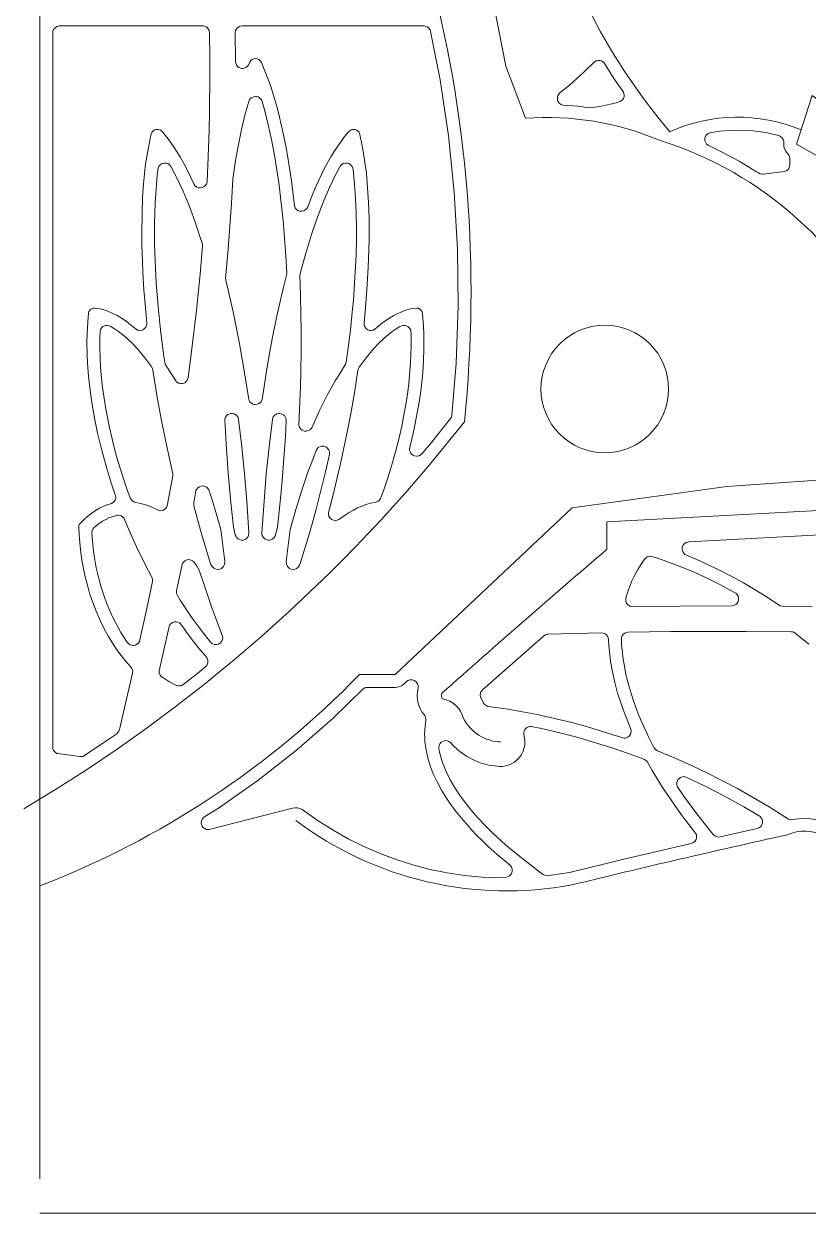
# Model space of a CAD drawing. Header units: inches. Extents: x 36 to 78.3, y 17.3 to 55.9.
# Drawn here: x 35.97 to 49.5, y 17.31 to 37.82 of the extents above; entities that cross this region are included whole.
import ezdxf

# ---------------------------------------------------------------- set-up
doc = ezdxf.new("R2010")
doc.units = ezdxf.units.IN
doc.layers.add('01_ORIGINAL_PLAN', color=7, linetype='CONTINUOUS', lineweight=20)
doc.layers.add('02_CONCEPT_CLOSED_AREAS', color=7, linetype='CONTINUOUS', lineweight=15)

msp = doc.modelspace()

# ---------------------------------------------------------------- linework, layer by layer
at = {"layer": '01_ORIGINAL_PLAN'}
for p, q in [((36.248, 17.906), (36.248, 55.9)), ((71.442, 17.312), (36.248, 17.312))]:
    msp.add_line(p, q, dxfattribs=at)
for points in [[(44.283, 37.084, 0.090917), (40.931, 45.968, -0.652582), (40.931, 49.011, -0.158741), (45.004, 48.425, -0.098355), (47.824, 46.203), (47.755, 46.078)], [(45.692, 38.109, 0.060935), (47.109, 35.956, -0.206423), (49.375, 35.99)], [(46.935, 35.809, 0.119192), (44.621, 36.188), (44.283, 37.084)], [(53.65, 30.945), (50.4, 30.004), (48.095, 29.84), (45.427, 29.473), (42.376, 26.597), (41.758, 26.597, -0.10797), (36.248, 22.954)]]:
    msp.add_lwpolyline(points, format="xyb", dxfattribs=at)
for points in [[(49.567, 36.583), (50.703, 35.787), (50.129, 35.27), (49.295, 35.742), (49.567, 36.583)], [(46.027, 28.759), (46.027, 29.23), (50.643, 29.479)]]:
    msp.add_lwpolyline(points, dxfattribs=at)
msp.add_circle((45.989, 31.521), 1.1, dxfattribs=at)
for centre, radius, start, end in [((22.064, 33.195), 21.619, 354.0583, 36.0319), ((44.996, 29.643), 6.464, 23.734, 72.5429), ((22.02, 47.825), 27.364, 300.648, 321.9453), ((177.596, -125.015), 202.378, 130.55026, 131.62005), ((43.293, 26.24), 0.119, 162.5746, 211.3187), ((43.119, 25.741), 0.443, 13.2811, 80.611), ((44.225, 26.196), 0.761, 207.5896, 267.5639), ((44.306, 28.951), 6.083, 233.183, 280.5392), ((83.889, -134.15), 161.762, 102.40484, 103.75801), ((49.433, 23.211), 0.689, 61.2688, 115.2094)]:
    msp.add_arc(centre, radius, start, end, dxfattribs=at)
at = {"layer": '02_CONCEPT_CLOSED_AREAS'}
for points in [[(37.553, 29.682), (37.555, 29.65), (37.548, 29.618), (37.533, 29.589), (37.511, 29.566), (37.483, 29.549), (37.388, 29.516), (37.317, 29.486), (37.277, 29.466), (37.208, 29.426), (37.141, 29.381), (37.074, 29.329), (37.009, 29.272), (36.94, 29.202), (36.927, 29.183), (36.921, 29.169), (36.916, 29.139), (36.922, 29.003), (36.933, 28.877), (36.954, 28.695), (36.972, 28.573), (37.004, 28.398), (37.03, 28.281), (37.073, 28.114), (37.105, 28.003), (37.159, 27.842), (37.218, 27.689), (37.261, 27.587), (37.306, 27.489), (37.378, 27.348), (37.43, 27.255), (37.511, 27.123), (37.568, 27.038), (37.626, 26.958), (37.719, 26.84), (37.826, 26.717), (37.841, 26.687), (37.845, 26.671), (37.847, 26.655), (37.844, 26.622), (37.618, 25.649), (37.608, 25.622), (37.592, 25.598), (37.571, 25.579), (37.451, 25.494), (37.018, 25.202), (36.988, 25.187), (36.971, 25.183), (36.937, 25.183), (36.555, 25.235), (36.541, 25.24), (36.514, 25.256), (36.492, 25.278), (36.484, 25.291), (36.472, 25.319), (36.468, 25.35), (36.468, 37.66), (36.472, 37.691), (36.484, 37.72), (36.493, 37.733), (36.515, 37.755), (36.542, 37.771), (36.572, 37.779), (36.588, 37.78), (39.069, 37.779), (39.085, 37.776), (39.113, 37.764), (39.138, 37.746), (39.157, 37.721), (39.164, 37.707), (39.169, 37.693), (39.174, 37.662), (39.179, 37.233), (39.18, 36.923), (39.173, 36.301), (39.166, 35.989), (39.15, 35.523), (39.13, 35.101), (39.124, 35.07), (39.118, 35.055), (39.1, 35.028), (39.076, 35.007), (39.048, 34.993), (39.016, 34.987), (38.984, 34.99), (38.954, 35.001), (38.928, 35.019), (38.917, 35.031), (38.9, 35.058), (38.793, 35.286), (38.728, 35.409), (38.664, 35.524), (38.562, 35.687), (38.458, 35.833), (38.354, 35.958), (38.335, 35.976), (38.316, 35.987), (38.282, 35.996), (38.246, 35.994), (38.214, 35.981), (38.192, 35.964), (38.175, 35.941), (38.166, 35.921), (38.147, 35.841), (38.106, 35.624), (38.071, 35.395), (38.053, 35.236), (38.03, 34.99), (38.019, 34.82), (38.008, 34.559), (38.003, 34.195), (38.005, 34.008), (38.014, 33.723), (38.023, 33.528), (38.041, 33.23), (38.066, 32.927), (38.092, 32.663), (38.093, 32.647), (38.088, 32.615), (38.074, 32.586), (38.065, 32.573), (38.041, 32.551), (38.027, 32.543), (38.012, 32.537), (37.981, 32.53), (37.949, 32.533), (37.933, 32.537), (37.905, 32.551), (37.812, 32.63), (37.733, 32.69), (37.655, 32.744), (37.578, 32.789), (37.496, 32.83), (37.416, 32.863), (37.334, 32.89), (37.286, 32.902), (37.198, 32.916), (37.174, 32.915), (37.153, 32.91), (37.127, 32.896), (37.11, 32.88), (37.093, 32.855), (37.084, 32.827), (37.071, 32.679), (37.061, 32.47), (37.059, 32.326), (37.063, 32.111), (37.07, 31.964), (37.087, 31.742), (37.102, 31.593), (37.131, 31.368), (37.155, 31.217), (37.195, 30.989), (37.243, 30.76), (37.297, 30.532), (37.337, 30.378), (37.402, 30.149), (37.473, 29.921)], [(39.615, 37.674), (39.623, 37.704), (39.629, 37.719), (39.648, 37.744), (39.66, 37.755), (39.688, 37.771), (39.703, 37.776), (39.734, 37.78), (42.867, 37.78), (42.897, 37.776), (42.924, 37.765), (42.949, 37.748), (42.968, 37.725), (42.975, 37.712), (42.985, 37.683), (43.149, 36.85), (43.293, 35.884), (43.394, 34.912), (43.45, 33.929), (43.462, 32.947), (43.428, 31.968), (43.354, 31.065), (43.345, 31.038), (43.33, 31.014), (42.999, 30.601), (42.835, 30.406), (42.813, 30.385), (42.786, 30.371), (42.756, 30.364), (42.74, 30.363), (42.71, 30.368), (42.682, 30.38), (42.658, 30.399), (42.639, 30.424), (42.628, 30.452), (42.623, 30.482), (42.627, 30.513), (42.669, 30.683), (42.703, 30.837), (42.762, 31.142), (42.787, 31.293), (42.809, 31.444), (42.827, 31.594), (42.843, 31.743), (42.855, 31.891), (42.863, 32.037), (42.868, 32.183), (42.87, 32.327), (42.868, 32.469), (42.862, 32.61), (42.847, 32.814), (42.839, 32.849), (42.824, 32.875), (42.802, 32.896), (42.769, 32.912), (42.74, 32.917), (42.685, 32.91), (42.638, 32.901), (42.56, 32.879), (42.515, 32.864), (42.473, 32.847), (42.395, 32.812), (42.352, 32.789), (42.276, 32.744), (42.232, 32.716), (42.155, 32.659), (42.025, 32.552), (41.996, 32.537), (41.981, 32.533), (41.965, 32.53), (41.933, 32.532), (41.902, 32.543), (41.888, 32.551), (41.865, 32.573), (41.855, 32.586), (41.842, 32.615), (41.838, 32.631), (41.837, 32.663), (41.863, 32.925), (41.888, 33.229), (41.911, 33.624), (41.922, 33.913), (41.925, 34.102), (41.924, 34.469), (41.915, 34.734), (41.905, 34.905), (41.893, 35.074), (41.877, 35.237), (41.847, 35.472), (41.824, 35.623), (41.796, 35.771), (41.767, 35.909), (41.761, 35.928), (41.751, 35.946), (41.738, 35.964), (41.71, 35.984), (41.676, 35.995), (41.641, 35.995), (41.614, 35.987), (41.59, 35.972), (41.575, 35.958), (41.507, 35.878), (41.435, 35.784), (41.333, 35.634), (41.266, 35.524), (41.169, 35.349), (41.105, 35.221), (41.012, 35.021), (40.951, 34.877), (40.866, 34.662), (40.851, 34.634), (40.841, 34.622), (40.816, 34.602), (40.801, 34.594), (40.771, 34.586), (40.755, 34.585), (40.723, 34.589), (40.693, 34.601), (40.68, 34.61), (40.668, 34.621), (40.649, 34.647), (40.638, 34.676), (40.584, 35.109), (40.54, 35.403), (40.492, 35.685), (40.438, 35.954), (40.38, 36.21), (40.338, 36.374), (40.271, 36.606), (40.222, 36.754), (40.146, 36.962), (40.066, 37.151), (40.048, 37.179), (40.022, 37.201), (39.989, 37.215), (39.961, 37.217), (39.933, 37.213), (39.908, 37.201), (39.891, 37.189), (39.877, 37.173), (39.865, 37.154), (39.842, 37.105), (39.822, 37.081), (39.797, 37.062), (39.769, 37.051), (39.753, 37.048), (39.722, 37.049), (39.693, 37.057), (39.679, 37.064), (39.654, 37.083), (39.635, 37.108), (39.624, 37.136), (39.62, 37.167)], [(45.266, 36.415), (45.236, 36.426), (45.21, 36.444), (45.189, 36.468), (45.176, 36.497), (45.171, 36.528), (45.174, 36.56), (45.178, 36.575), (45.194, 36.603), (45.216, 36.626), (45.38, 36.761), (45.507, 36.872), (45.631, 36.986), (45.814, 37.163), (45.841, 37.178), (45.871, 37.186), (45.902, 37.186), (45.931, 37.179), (45.958, 37.164), (45.981, 37.143), (46.147, 36.874), (46.301, 36.655), (46.309, 36.641), (46.32, 36.611), (46.322, 36.595), (46.321, 36.563), (46.31, 36.532), (46.292, 36.506), (46.268, 36.485), (46.254, 36.477), (46.187, 36.456), (46.087, 36.43), (45.935, 36.398), (45.83, 36.381), (45.721, 36.37), (45.524, 36.395)], [(39.447, 33.427), (39.492, 33.931), (39.516, 34.247), (39.549, 34.718), (39.572, 35.14), (39.622, 35.463), (39.671, 35.735), (39.725, 35.994), (39.784, 36.239), (39.85, 36.478), (39.862, 36.506), (39.881, 36.53), (39.893, 36.54), (39.906, 36.548), (39.934, 36.559), (39.965, 36.563), (39.98, 36.562), (40.01, 36.555), (40.036, 36.54), (40.048, 36.53), (40.067, 36.506), (40.08, 36.478), (40.126, 36.316), (40.186, 36.076), (40.241, 35.821), (40.292, 35.554), (40.323, 35.368), (40.366, 35.08), (40.392, 34.881), (40.426, 34.575), (40.446, 34.364), (40.473, 34.041), (40.487, 33.82), (40.504, 33.52), (40.5, 33.484), (40.442, 33.251), (40.373, 32.955), (40.329, 32.752), (40.266, 32.442), (40.226, 32.23), (40.169, 31.906), (40.08, 31.341), (40.068, 31.312), (40.049, 31.288), (40.024, 31.269), (39.995, 31.257), (39.965, 31.253), (39.949, 31.254), (39.919, 31.262), (39.905, 31.269), (39.88, 31.288), (39.87, 31.299), (39.854, 31.326), (39.849, 31.341), (39.76, 31.905), (39.684, 32.335), (39.622, 32.649), (39.579, 32.853), (39.511, 33.152), (39.451, 33.4)], [(47.77, 35.723), (47.745, 35.744), (47.736, 35.756), (47.721, 35.785), (47.717, 35.8), (47.715, 35.832), (47.717, 35.848), (47.728, 35.878), (47.746, 35.904), (47.77, 35.925), (47.799, 35.938), (47.969, 35.968), (48.236, 35.986), (48.503, 35.977), (48.768, 35.942), (48.985, 35.889), (49.013, 35.879), (49.026, 35.87), (49.049, 35.85), (49.065, 35.824), (49.071, 35.81), (49.076, 35.78), (49.075, 35.746), (49.078, 35.703), (49.09, 35.662), (49.109, 35.623), (49.122, 35.606), (49.154, 35.571), (49.17, 35.544), (49.176, 35.528), (49.18, 35.496), (49.18, 35.385), (49.176, 35.354), (49.164, 35.325), (49.144, 35.3), (49.119, 35.281), (49.09, 35.269), (48.72, 35.226), (48.703, 35.225), (48.669, 35.231), (48.639, 35.246), (48.608, 35.266), (48.305, 35.45), (48.002, 35.612)], [(38.286, 35.328), (38.298, 35.357), (38.317, 35.382), (38.342, 35.401), (38.356, 35.408), (38.387, 35.416), (38.419, 35.416), (38.449, 35.407), (38.463, 35.4), (38.488, 35.38), (38.507, 35.355), (38.596, 35.187), (38.657, 35.061), (38.717, 34.93), (38.803, 34.723), (38.861, 34.575), (38.944, 34.343), (39.025, 34.098), (39.049, 34.023), (39.054, 33.993), (39.012, 33.501), (38.948, 32.879), (38.874, 32.257), (38.803, 31.718), (38.794, 31.688), (38.779, 31.661), (38.768, 31.649), (38.744, 31.63), (38.73, 31.623), (38.7, 31.615), (38.669, 31.615), (38.639, 31.623), (38.611, 31.638), (38.589, 31.66), (38.409, 31.949), (38.399, 31.983), (38.379, 32.123), (38.327, 32.539), (38.285, 32.946), (38.254, 33.343), (38.234, 33.73), (38.225, 34.013), (38.224, 34.376), (38.234, 34.723), (38.244, 34.891), (38.256, 35.054), (38.271, 35.214)], [(40.935, 30.853), (40.926, 30.84), (40.903, 30.818), (40.875, 30.803), (40.844, 30.796), (40.812, 30.797), (40.782, 30.807), (40.768, 30.814), (40.744, 30.835), (40.726, 30.861), (40.715, 30.891), (40.713, 30.906), (40.739, 31.567), (40.745, 31.815), (40.75, 32.185), (40.75, 32.549), (40.747, 32.789), (40.739, 33.144), (40.727, 33.479), (40.751, 33.574), (40.826, 33.841), (40.931, 34.182), (41.013, 34.422), (41.068, 34.575), (41.125, 34.722), (41.183, 34.863), (41.242, 34.997), (41.303, 35.126), (41.364, 35.247), (41.431, 35.368), (41.453, 35.391), (41.48, 35.407), (41.511, 35.416), (41.542, 35.416), (41.573, 35.408), (41.6, 35.392), (41.612, 35.382), (41.632, 35.357), (41.644, 35.328), (41.647, 35.312), (41.673, 35.055), (41.691, 34.809), (41.702, 34.552), (41.706, 34.287), (41.705, 34.104), (41.699, 33.826), (41.692, 33.635), (41.675, 33.343), (41.653, 33.047), (41.634, 32.845), (41.602, 32.538), (41.564, 32.228), (41.53, 31.983), (41.52, 31.949), (41.412, 31.777), (41.341, 31.66), (41.272, 31.538), (41.204, 31.413), (41.071, 31.148)], [(37.284, 32.517), (37.294, 32.548), (37.301, 32.562), (37.311, 32.575), (37.335, 32.597), (37.364, 32.611), (37.38, 32.615), (37.412, 32.617), (37.443, 32.61), (37.468, 32.598), (37.536, 32.558), (37.604, 32.512), (37.676, 32.457), (37.745, 32.398), (37.847, 32.3), (37.917, 32.226), (37.988, 32.144), (38.057, 32.058), (38.16, 31.92), (38.176, 31.897), (38.189, 31.872), (38.197, 31.846), (38.277, 31.346), (38.356, 30.913), (38.445, 30.479), (38.538, 30.058), (38.537, 30.026), (38.442, 29.506), (38.428, 29.477), (38.407, 29.453), (38.395, 29.443), (38.366, 29.429), (38.335, 29.423), (38.303, 29.426), (38.288, 29.43), (38.167, 29.487), (38.09, 29.518), (37.982, 29.55), (37.88, 29.572), (37.851, 29.585), (37.826, 29.605), (37.808, 29.631), (37.758, 29.766), (37.683, 29.988), (37.636, 30.138), (37.57, 30.36), (37.53, 30.51), (37.492, 30.66), (37.442, 30.882), (37.384, 31.18), (37.349, 31.399), (37.329, 31.546), (37.306, 31.762), (37.294, 31.905), (37.286, 32.048), (37.28, 32.256), (37.28, 32.396)], [(41.403, 29.271), (41.374, 29.259), (41.343, 29.255), (41.312, 29.259), (41.283, 29.271), (41.258, 29.29), (41.248, 29.302), (41.232, 29.329), (41.224, 29.359), (41.224, 29.39), (41.308, 29.717), (41.387, 30.043), (41.436, 30.26), (41.507, 30.586), (41.551, 30.804), (41.614, 31.129), (41.671, 31.453), (41.733, 31.846), (41.74, 31.872), (41.753, 31.897), (41.804, 31.968), (41.873, 32.06), (41.943, 32.146), (42.011, 32.224), (42.081, 32.298), (42.187, 32.4), (42.254, 32.457), (42.322, 32.51), (42.39, 32.556), (42.457, 32.596), (42.486, 32.61), (42.517, 32.617), (42.55, 32.615), (42.565, 32.611), (42.594, 32.597), (42.618, 32.575), (42.628, 32.562), (42.642, 32.533), (42.645, 32.517), (42.648, 32.462), (42.65, 32.256), (42.646, 32.118), (42.64, 31.977), (42.624, 31.762), (42.609, 31.618), (42.591, 31.472), (42.558, 31.253), (42.532, 31.105), (42.488, 30.882), (42.437, 30.659), (42.38, 30.436), (42.316, 30.212), (42.247, 29.989), (42.172, 29.766), (42.121, 29.631), (42.103, 29.605), (42.078, 29.585), (42.049, 29.572), (41.951, 29.551), (41.874, 29.529), (41.8, 29.503), (41.727, 29.471), (41.654, 29.435), (41.581, 29.393), (41.509, 29.347)], [(39.435, 30.99), (39.437, 31.006), (39.448, 31.036), (39.466, 31.062), (39.491, 31.082), (39.505, 31.09), (39.536, 31.099), (39.551, 31.1), (39.567, 31.1), (39.598, 31.092), (39.626, 31.076), (39.649, 31.054), (39.658, 31.041), (39.67, 31.012), (39.673, 30.996), (39.73, 30.524), (39.778, 30.058), (39.817, 29.586), (39.853, 29.042), (39.853, 29.026), (39.846, 28.995), (39.84, 28.98), (39.821, 28.954), (39.796, 28.933), (39.782, 28.926), (39.752, 28.917), (39.72, 28.916), (39.689, 28.924), (39.661, 28.94), (39.638, 28.962), (39.629, 28.976), (39.617, 29.005), (39.583, 29.139), (39.538, 29.566), (39.493, 30.071), (39.457, 30.575)], [(40.307, 28.99), (40.3, 28.976), (40.281, 28.95), (40.255, 28.931), (40.241, 28.924), (40.21, 28.916), (40.178, 28.917), (40.147, 28.926), (40.133, 28.933), (40.12, 28.943), (40.098, 28.966), (40.083, 28.995), (40.077, 29.026), (40.076, 29.042), (40.112, 29.586), (40.152, 30.058), (40.199, 30.524), (40.256, 30.996), (40.259, 31.012), (40.272, 31.041), (40.291, 31.066), (40.303, 31.076), (40.331, 31.092), (40.362, 31.1), (40.378, 31.1), (40.409, 31.095), (40.424, 31.09), (40.451, 31.073), (40.463, 31.062), (40.473, 31.05), (40.488, 31.021), (40.495, 30.99), (40.495, 30.974), (40.48, 30.701), (40.456, 30.323), (40.426, 29.945), (40.403, 29.692), (40.346, 29.139)], [(40.706, 28.455), (40.696, 28.443), (40.671, 28.425), (40.642, 28.414), (40.611, 28.411), (40.58, 28.416), (40.552, 28.428), (40.528, 28.448), (40.509, 28.472), (40.498, 28.501), (40.495, 28.516), (40.495, 28.547), (40.564, 29.098), (40.662, 29.443), (40.766, 29.778), (40.876, 30.102), (40.934, 30.258), (41.011, 30.46), (41.026, 30.487), (41.048, 30.51), (41.06, 30.519), (41.089, 30.531), (41.104, 30.535), (41.135, 30.535), (41.15, 30.533), (41.179, 30.522), (41.193, 30.514), (41.215, 30.492), (41.224, 30.48), (41.237, 30.452), (41.241, 30.436), (41.243, 30.421), (41.24, 30.39), (41.172, 30.093), (41.094, 29.772), (41.012, 29.451), (40.954, 29.238), (40.863, 28.921), (40.738, 28.511), (40.725, 28.482)], [(38.901, 29.56), (38.939, 29.766), (38.952, 29.794), (38.973, 29.819), (38.999, 29.836), (39.029, 29.847), (39.061, 29.849), (39.077, 29.847), (39.107, 29.837), (39.12, 29.829), (39.144, 29.807), (39.161, 29.781), (39.216, 29.611), (39.293, 29.357), (39.365, 29.098), (39.434, 28.547), (39.435, 28.531), (39.432, 28.501), (39.427, 28.486), (39.411, 28.459), (39.401, 28.448), (39.377, 28.428), (39.349, 28.416), (39.318, 28.411), (39.288, 28.414), (39.259, 28.425), (39.234, 28.443), (39.214, 28.467), (39.197, 28.496), (39.161, 28.607), (39.035, 29.027), (38.903, 29.508), (38.899, 29.525)], [(37.141, 29.049), (37.143, 29.064), (37.153, 29.094), (37.16, 29.107), (37.18, 29.13), (37.216, 29.161), (37.272, 29.204), (37.328, 29.241), (37.384, 29.273), (37.436, 29.298), (37.492, 29.32), (37.548, 29.337), (37.586, 29.345), (37.602, 29.346), (37.632, 29.341), (37.647, 29.336), (37.673, 29.32), (37.695, 29.298), (37.703, 29.285), (37.815, 29.021), (37.914, 28.802), (38.053, 28.516), (38.183, 28.268), (38.19, 28.235), (38.188, 28.201), (38.09, 27.739), (37.972, 27.195), (37.962, 27.166), (37.945, 27.141), (37.921, 27.121), (37.894, 27.107), (37.864, 27.101), (37.848, 27.101), (37.833, 27.103), (37.804, 27.112), (37.778, 27.129), (37.767, 27.139), (37.747, 27.165), (37.695, 27.244), (37.644, 27.325), (37.595, 27.409), (37.549, 27.494), (37.505, 27.583), (37.462, 27.675), (37.402, 27.82), (37.348, 27.967), (37.3, 28.121), (37.257, 28.279), (37.22, 28.44), (37.189, 28.608), (37.172, 28.724), (37.152, 28.899)], [(38.698, 28.498), (38.704, 28.512), (38.721, 28.538), (38.744, 28.558), (38.757, 28.566), (38.772, 28.572), (38.802, 28.579), (38.833, 28.577), (38.848, 28.573), (38.876, 28.56), (38.9, 28.54), (38.946, 28.476), (38.994, 28.4), (39.085, 28.125), (39.191, 27.818), (39.301, 27.516), (39.397, 27.262), (39.401, 27.232), (39.397, 27.201), (39.392, 27.187), (39.376, 27.16), (39.366, 27.149), (39.355, 27.139), (39.328, 27.123), (39.299, 27.115), (39.268, 27.114), (39.253, 27.117), (39.224, 27.128), (39.211, 27.136), (39.189, 27.157), (39.044, 27.339), (38.872, 27.573), (38.747, 27.758), (38.665, 27.883), (38.612, 27.97), (38.604, 27.998), (38.602, 28.013), (38.604, 28.043)], [(46.455, 27.769), (46.425, 27.777), (46.397, 27.792), (46.385, 27.803), (46.366, 27.827), (46.353, 27.856), (46.35, 27.872), (46.35, 27.904), (46.353, 27.919), (46.379, 28.008), (46.403, 28.077), (46.457, 28.212), (46.49, 28.282), (46.557, 28.407), (46.597, 28.474), (46.638, 28.536), (46.685, 28.6), (46.708, 28.619), (46.721, 28.626), (46.735, 28.632), (46.765, 28.638), (46.795, 28.636), (46.883, 28.609), (46.996, 28.57), (47.215, 28.49), (47.433, 28.402), (47.541, 28.356), (47.752, 28.259), (47.963, 28.155), (48.235, 28.008), (48.249, 27.999), (48.271, 27.977), (48.287, 27.95), (48.296, 27.92), (48.296, 27.888), (48.293, 27.873), (48.288, 27.858), (48.272, 27.83), (48.25, 27.808), (48.237, 27.799), (48.208, 27.787), (48.192, 27.784), (47.289, 27.779)], [(38.344, 26.561), (38.324, 26.585), (38.316, 26.599), (38.306, 26.629), (38.305, 26.661), (38.475, 27.427), (38.489, 27.455), (38.498, 27.467), (38.509, 27.478), (38.535, 27.495), (38.564, 27.505), (38.579, 27.507), (38.595, 27.507), (38.625, 27.501), (38.653, 27.488), (38.676, 27.468), (38.824, 27.265), (38.915, 27.147), (39.007, 27.031), (39.125, 26.89), (39.138, 26.861), (39.142, 26.846), (39.144, 26.814), (39.137, 26.783), (39.131, 26.768), (39.112, 26.742), (38.97, 26.624), (38.719, 26.427), (38.693, 26.412), (38.679, 26.407), (38.665, 26.404), (38.635, 26.402), (38.606, 26.408), (38.593, 26.414), (38.471, 26.479), (38.4, 26.522)], [(43.852, 26.198), (43.847, 26.212), (43.841, 26.242), (43.844, 26.272), (43.854, 26.301), (43.862, 26.314), (43.882, 26.337), (44.873, 27.207), (44.939, 27.264), (44.966, 27.282), (44.997, 27.292), (45.014, 27.294), (45.932, 27.318), (45.963, 27.314), (45.993, 27.303), (46.018, 27.285), (46.037, 27.26), (46.05, 27.232), (46.055, 27.201), (46.06, 27.089), (46.068, 26.999), (46.089, 26.824), (46.121, 26.645), (46.161, 26.464), (46.211, 26.279), (46.27, 26.092), (46.338, 25.905), (46.439, 25.656), (46.444, 25.626), (46.441, 25.595), (46.437, 25.58), (46.422, 25.553), (46.402, 25.531), (46.389, 25.521), (46.362, 25.508), (46.347, 25.504), (46.316, 25.503), (46.301, 25.505), (45.935, 25.623), (45.69, 25.696), (45.442, 25.764), (45.194, 25.826), (44.822, 25.909), (44.572, 25.957), (44.321, 26), (43.971, 26.05), (43.942, 26.062), (43.917, 26.082), (43.907, 26.093), (43.898, 26.106), (43.879, 26.148)], [(39.164, 23.927), (39.133, 23.927), (39.118, 23.93), (39.089, 23.942), (39.065, 23.96), (39.046, 23.985), (39.039, 23.999), (39.034, 24.013), (39.029, 24.044), (39.033, 24.074), (39.044, 24.103), (39.062, 24.128), (39.073, 24.139), (39.326, 24.297), (40.006, 24.774), (40.67, 25.294), (41.305, 25.849), (41.824, 26.353), (41.851, 26.368), (41.866, 26.373), (41.896, 26.377), (42.376, 26.377), (42.417, 26.381), (42.457, 26.392), (42.494, 26.411), (42.527, 26.437), (42.569, 26.476), (42.595, 26.495), (42.625, 26.506), (42.641, 26.508), (42.673, 26.507), (42.703, 26.496), (42.73, 26.479), (42.741, 26.467), (42.759, 26.441), (42.769, 26.41), (42.77, 26.378), (42.757, 26.301), (42.754, 26.244), (42.759, 26.165), (42.771, 26.107), (42.787, 26.053), (42.811, 26), (42.836, 25.954), (42.883, 25.891), (42.89, 25.878), (42.896, 25.864), (42.902, 25.835), (42.901, 25.805), (42.889, 25.713), (42.884, 25.646), (42.882, 25.577), (42.883, 25.51), (42.888, 25.441), (42.896, 25.372), (42.906, 25.302), (42.937, 25.165), (42.979, 25.026), (43.032, 24.887), (43.097, 24.747), (43.172, 24.608), (43.258, 24.468), (43.305, 24.399), (43.404, 24.262), (43.517, 24.121), (43.636, 23.983), (43.701, 23.912), (43.768, 23.843), (43.906, 23.706), (43.98, 23.635), (44.132, 23.498), (44.361, 23.305), (44.38, 23.279), (44.391, 23.249), (44.394, 23.217), (44.392, 23.201), (44.383, 23.171), (44.365, 23.144), (44.341, 23.123), (44.328, 23.115), (44.298, 23.105), (44.11, 23.092), (43.868, 23.104), (43.568, 23.134), (43.27, 23.18), (42.976, 23.24), (42.679, 23.318), (42.392, 23.409), (42.115, 23.512), (41.833, 23.635), (41.562, 23.769), (41.302, 23.915), (41.045, 24.078), (40.769, 24.272), (40.731, 24.289), (40.69, 24.299), (40.647, 24.3), (40.606, 24.294)], [(43.126, 25.331), (43.126, 25.347), (43.132, 25.378), (43.146, 25.406), (43.168, 25.43), (43.194, 25.447), (43.224, 25.457), (43.24, 25.459), (43.271, 25.456), (43.301, 25.446), (43.327, 25.427), (43.376, 25.375), (43.458, 25.297), (43.489, 25.272), (43.569, 25.214), (43.615, 25.185), (43.701, 25.137), (43.737, 25.12), (43.842, 25.078), (43.881, 25.066), (43.992, 25.038), (44.032, 25.03), (44.177, 25.015), (44.22, 25.016), (44.28, 25.024), (44.32, 25.035), (44.359, 25.049), (44.396, 25.068), (44.431, 25.089), (44.463, 25.114), (44.494, 25.143), (44.521, 25.174), (44.545, 25.207), (44.565, 25.243), (44.582, 25.28), (44.601, 25.338), (44.608, 25.379), (44.612, 25.42), (44.611, 25.461), (44.607, 25.502), (44.592, 25.566), (44.591, 25.581), (44.591, 25.596), (44.598, 25.626), (44.613, 25.653), (44.634, 25.676), (44.646, 25.685), (44.659, 25.693), (44.689, 25.702), (44.719, 25.704), (44.899, 25.667), (45.142, 25.612), (45.508, 25.518), (45.87, 25.412), (46.11, 25.336), (46.348, 25.254), (46.665, 25.137), (46.694, 25.121), (46.718, 25.097), (46.806, 24.946), (46.923, 24.753), (46.986, 24.654), (47.116, 24.459), (47.185, 24.36), (47.326, 24.164), (47.556, 23.864), (47.569, 23.834), (47.572, 23.818), (47.572, 23.786), (47.563, 23.755), (47.547, 23.728), (47.524, 23.706), (47.51, 23.697), (47.48, 23.686), (46.296, 23.409), (45.38, 23.187), (45.072, 23.138), (44.997, 23.131), (44.982, 23.132), (44.954, 23.139), (44.929, 23.153), (44.866, 23.198), (44.602, 23.396), (44.436, 23.529), (44.277, 23.664), (44.202, 23.731), (44.06, 23.863), (43.926, 23.996), (43.801, 24.129), (43.686, 24.261), (43.581, 24.393), (43.484, 24.526), (43.4, 24.656), (43.325, 24.785), (43.262, 24.913), (43.208, 25.039), (43.186, 25.101), (43.15, 25.22), (43.134, 25.285)], [(47.244, 24.664), (47.234, 24.693), (47.232, 24.709), (47.233, 24.74), (47.243, 24.769), (47.251, 24.783), (47.271, 24.807), (47.296, 24.824), (47.326, 24.835), (47.357, 24.838), (47.372, 24.836), (47.402, 24.826), (47.734, 24.668), (48.064, 24.498), (48.389, 24.319), (48.653, 24.163), (48.666, 24.154), (48.688, 24.131), (48.697, 24.118), (48.708, 24.089), (48.711, 24.057), (48.71, 24.041), (48.7, 24.011), (48.684, 23.984), (48.673, 23.973), (48.647, 23.955), (48.617, 23.944), (47.98, 23.8), (47.947, 23.797), (47.931, 23.799), (47.899, 23.81), (47.885, 23.819), (47.861, 23.841), (47.726, 24.006), (47.576, 24.198), (47.365, 24.486)]]:
    msp.add_lwpolyline(points, close=True, dxfattribs=at)
for points in [[(49.563, 27.771), (49.05, 27.778), (49.015, 27.784), (48.984, 27.799), (48.788, 27.93), (48.585, 28.058), (48.379, 28.18), (48.17, 28.295), (47.955, 28.405), (47.739, 28.508), (47.628, 28.558), (47.385, 28.66), (47.372, 28.669), (47.35, 28.69), (47.334, 28.716), (47.325, 28.746), (47.324, 28.777), (47.326, 28.792), (47.337, 28.821), (47.345, 28.834), (47.366, 28.857), (47.392, 28.874), (47.422, 28.883), (47.437, 28.885), (50.676, 29.06)], [(49.646, 24.094), (49.461, 24.12), (49.275, 24.105), (49.223, 24.096), (49.206, 24.095), (49.173, 24.1), (49.157, 24.107), (48.822, 24.318), (48.607, 24.447), (48.28, 24.632), (48.056, 24.751), (47.717, 24.921), (47.487, 25.029), (47.253, 25.134), (46.901, 25.281), (46.872, 25.298), (46.849, 25.321), (46.837, 25.341), (46.742, 25.527), (46.656, 25.712), (46.579, 25.893), (46.543, 25.985), (46.479, 26.162), (46.449, 26.254), (46.398, 26.427), (46.375, 26.514), (46.354, 26.603), (46.321, 26.77), (46.307, 26.857), (46.287, 27.02), (46.28, 27.104), (46.276, 27.219), (46.278, 27.235), (46.29, 27.264), (46.308, 27.29), (46.333, 27.31), (46.347, 27.317), (46.377, 27.326), (46.393, 27.327), (47.131, 27.338), (47.778, 27.342), (48.424, 27.343), (49.203, 27.336), (49.234, 27.332), (49.248, 27.327), (49.275, 27.311), (49.508, 27.121)]]:
    msp.add_lwpolyline(points, dxfattribs=at)

doc.saveas('drawing.dxf')
